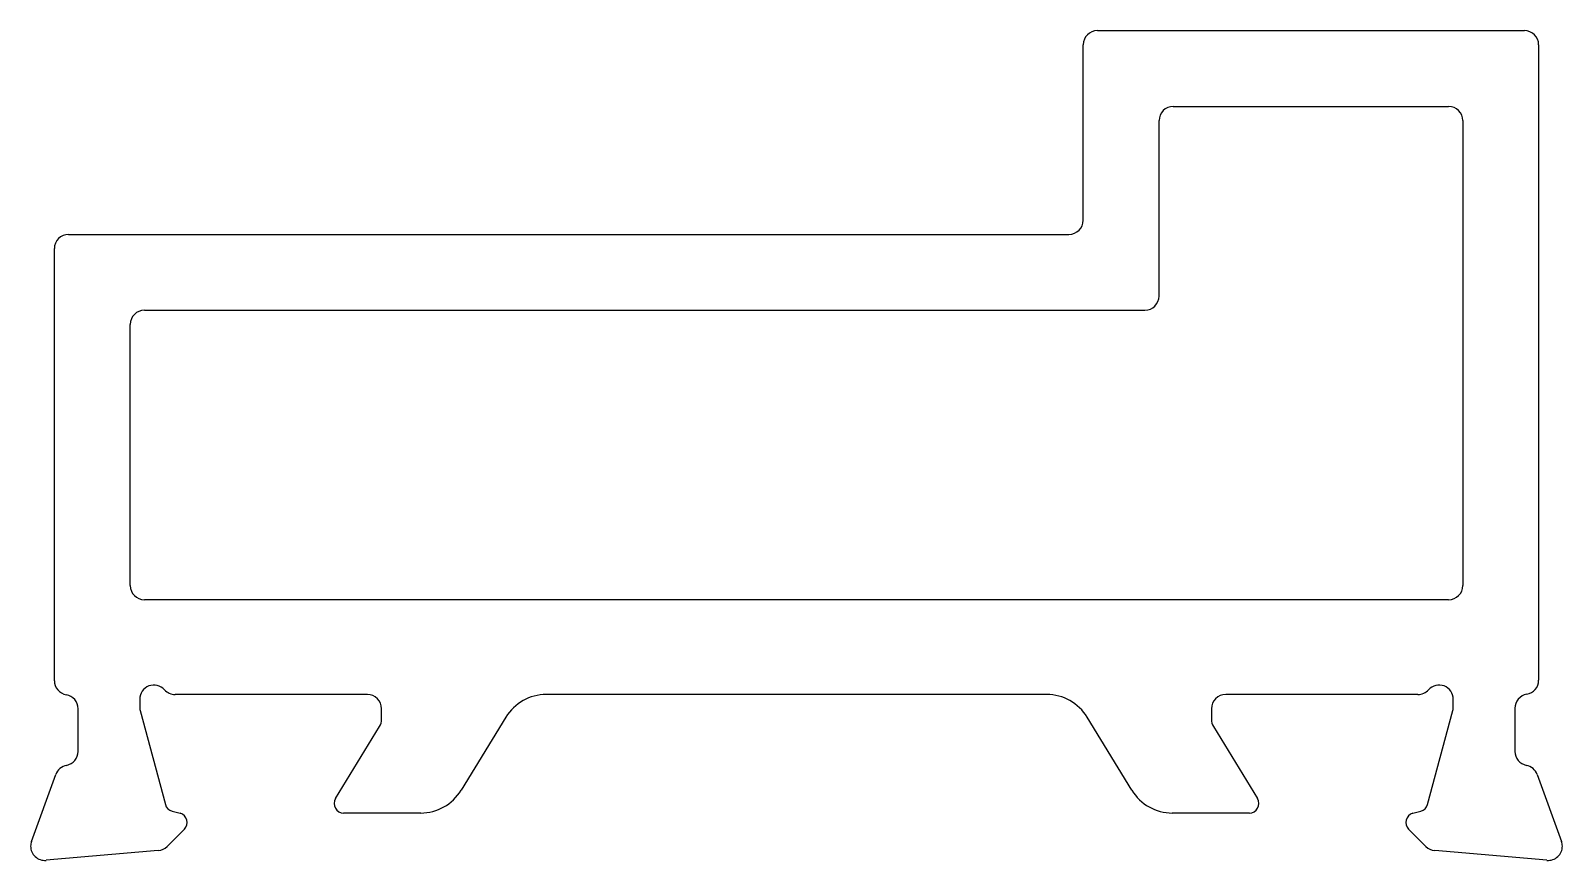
# Model space of a CAD drawing. Extents: x 589.6 to 621.9, y 714.6 to 732.1.
import ezdxf

# ---------------------------------------------------------------- set-up
doc = ezdxf.new("R2010")
doc.units = 0
doc.layers.add('DIMENSION', color=7, linetype='CONTINUOUS')

msp = doc.modelspace()

# ---------------------------------------------------------------- linework, layer by layer
at = {"layer": 'DIMENSION', "color": 0, "linetype": 'BYBLOCK'}
for p, q in [((612.088, 732.14), (621.092, 732.14)), ((611.788, 728.14), (611.788, 731.84)), ((621.392, 731.84), (621.392, 718.432)), ((613.687, 730.54), (619.492, 730.54)), ((613.387, 726.54), (613.387, 730.24)), ((619.792, 730.24), (619.792, 720.432)), ((590.392, 727.84), (611.488, 727.84)), ((590.092, 718.424), (590.092, 727.54)), ((591.992, 726.24), (613.087, 726.24)), ((591.692, 720.432), (591.692, 725.94)), ((619.492, 720.132), (591.992, 720.132)), ((591.892, 718.032), (591.892, 717.872)), ((596.692, 718.132), (592.639, 718.132)), ((611.018, 718.132), (600.466, 718.132)), ((618.845, 718.132), (614.792, 718.132)), ((619.592, 717.872), (619.592, 718.032)), ((590.592, 716.932), (590.592, 717.832)), ((591.902, 717.794), (592.433, 715.812)), ((596.992, 717.611), (596.992, 717.832)), ((614.492, 717.832), (614.492, 717.611)), ((619.051, 715.812), (619.582, 717.794)), ((620.892, 717.841), (620.892, 716.932)), ((596.021, 715.937), (596.948, 717.455)), ((599.612, 717.653), (598.671, 716.111)), ((612.813, 716.111), (611.872, 717.653)), ((614.536, 717.455), (615.463, 715.937)), ((589.609, 715.033), (590.123, 716.446)), ((621.36, 716.446), (621.874, 715.033)), ((592.575, 715.671), (592.744, 715.626)), ((597.817, 715.632), (596.192, 715.632)), ((615.292, 715.632), (613.666, 715.632)), ((618.74, 715.626), (618.909, 715.671)), ((592.833, 715.291), (592.469, 714.927)), ((619.014, 714.927), (618.65, 715.291)), ((592.283, 714.84), (589.918, 714.634)), ((621.566, 714.634), (619.2, 714.84))]:
    msp.add_line(p, q, dxfattribs=at)
for centre, radius, start, end in [((612.088, 731.84), 0.3, 90, 180), ((621.092, 731.84), 0.3, 0, 90), ((613.687, 730.24), 0.3, 90, 180), ((619.492, 730.24), 0.3, 360, 90), ((611.488, 728.14), 0.3, 270, 0), ((590.392, 727.54), 0.3, 90, 180), ((613.087, 726.54), 0.3, 270, 0), ((591.992, 725.94), 0.3, 90, 180), ((591.992, 720.432), 0.3, 180, 270), ((619.492, 720.432), 0.3, 270, 360), ((590.392, 718.424), 0.3, 180, 260.4059), ((621.092, 718.432), 0.3, 279.5941, 0), ((590.292, 717.832), 0.3, 360, 80.4059), ((592.192, 718.032), 0.3, 41.8103, 180), ((592.639, 718.432), 0.3, 221.8103, 270), ((596.692, 717.832), 0.3, 360, 90), ((600.466, 717.132), 1, 90, 148.6), ((611.018, 717.132), 1, 31.4, 90), ((614.792, 717.832), 0.3, 90, 180), ((618.845, 718.432), 0.3, 270, 318.1897), ((619.292, 718.032), 0.3, 360, 138.1897), ((621.192, 717.841), 0.3, 99.5941, 180), ((592.192, 717.872), 0.3, 180, 195), ((619.292, 717.872), 0.3, 345, 0), ((596.692, 717.611), 0.3, 328.6045, 0), ((614.792, 717.611), 0.3, 180, 211.3955), ((590.292, 716.932), 0.3, 280.9043, 0), ((621.192, 716.932), 0.3, 180, 259.0957), ((590.405, 716.343), 0.3, 100.9043, 160), ((621.078, 716.343), 0.3, 20, 79.0957), ((597.817, 716.632), 1, 270, 328.6), ((613.666, 716.632), 1, 211.4, 270), ((592.626, 715.864), 0.2, 195, 255), ((596.192, 715.832), 0.2, 148.6045, 270), ((615.292, 715.832), 0.2, 270, 31.3955), ((618.857, 715.864), 0.2, 285, 345), ((592.692, 715.432), 0.2, 315, 75), ((618.792, 715.432), 0.2, 105, 225), ((589.873, 714.936), 0.281, 159.7197, 180.664), ((589.892, 714.932), 0.3, 180, 275), ((592.257, 715.139), 0.3, 275, 315), ((619.226, 715.139), 0.3, 225, 265), ((621.592, 714.932), 0.3, 265, 360), ((621.611, 714.936), 0.281, 359.336, 20.2803)]:
    msp.add_arc(centre, radius, start, end, dxfattribs=at)

doc.saveas('drawing.dxf')
